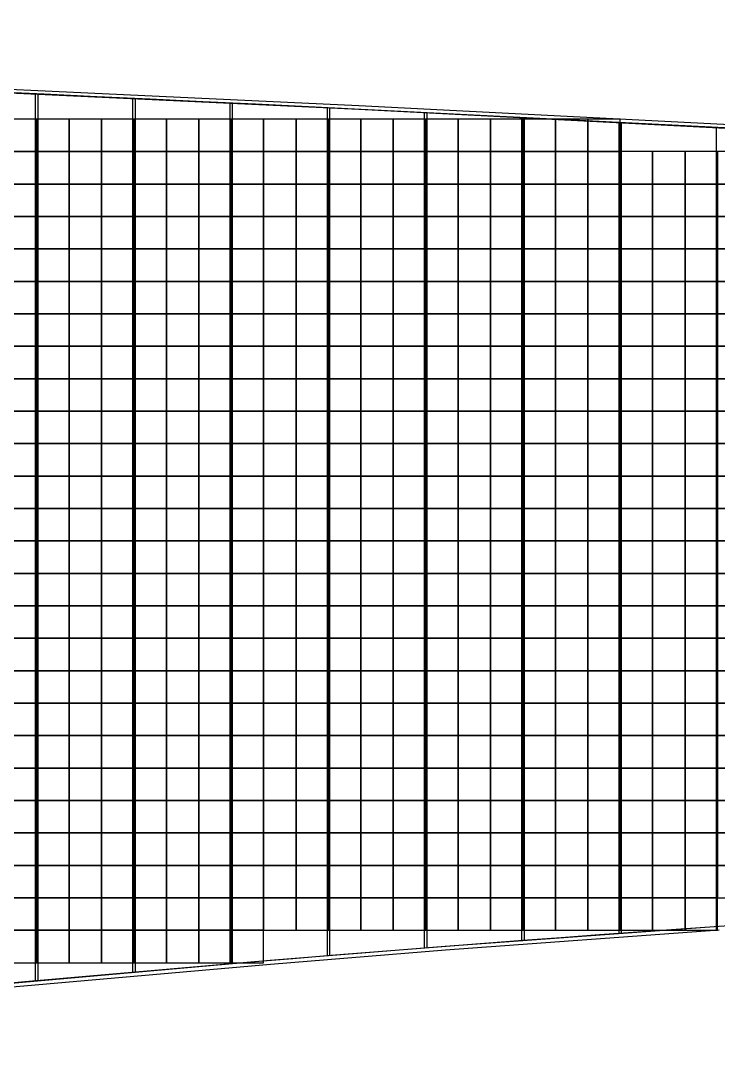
# Model space of a CAD drawing. Extents: x -31693 to 409283, y -98233 to 151957.
# Drawn here: x 36800 to 47555, y 106153 to 122231 of the extents above; entities that cross this region are included whole.
import ezdxf

# ---------------------------------------------------------------- set-up
doc = ezdxf.new("R2010")
doc.units = 0
doc.header["$LTSCALE"] = 1000
doc.header["$MEASUREMENT"] = 0
for name, color, linetype in [('500浮箱', 162, 'Continuous'), ('A-G-VISIBLE', 9, 'Continuous'), ('主龙骨', 4, 'Continuous'), ('边梁（14a槽钢', 3, 'Continuous')]:
    doc.layers.add(name, color=color, linetype=linetype)

# ---------------------------------------------------------------- blocks, each defined once
blk = doc.blocks.new('dasd')
at = {"layer": 'A-G-VISIBLE', "linetype": 'Continuous'}
for centre, radius, start, end in [((-132956.57, 40049.815), 2125.668, 86.604438, 88.01257), ((-132810.855, 41649.249), 512.294, 92.25539, 96.50024)]:
    blk.add_arc(centre, radius, start, end, dxfattribs=at)

msp = doc.modelspace()

# ---------------------------------------------------------------- linework, layer by layer
at = {"layer": '500浮箱', "elevation": 2850}
for points in [[(36545, 120216), (37045, 120216), (37045, 120716), (36545, 120716)], [(37045, 120216), (37545, 120216), (37545, 120716), (37045, 120716)], [(37545, 120216), (38045, 120216), (38045, 120716), (37545, 120716)], [(38045, 120216), (38545, 120216), (38545, 120716), (38045, 120716)], [(38545, 120216), (39045, 120216), (39045, 120716), (38545, 120716)], [(39045, 120216), (39545, 120216), (39545, 120716), (39045, 120716)], [(39545, 120216), (40045, 120216), (40045, 120716), (39545, 120716)], [(40045, 120216), (40545, 120216), (40545, 120716), (40045, 120716)], [(40545, 120216), (41045, 120216), (41045, 120716), (40545, 120716)], [(41045, 120216), (41545, 120216), (41545, 120716), (41045, 120716)], [(41545, 120216), (42045, 120216), (42045, 120716), (41545, 120716)], [(42045, 120216), (42545, 120216), (42545, 120716), (42045, 120716)], [(42545, 120216), (43045, 120216), (43045, 120716), (42545, 120716)], [(43045, 120216), (43545, 120216), (43545, 120716), (43045, 120716)], [(43545, 120216), (44045, 120216), (44045, 120716), (43545, 120716)], [(44045, 120216), (44545, 120216), (44545, 120716), (44045, 120716)], [(44545, 120216), (45045, 120216), (45045, 120716), (44545, 120716)], [(45045, 120216), (45545, 120216), (45545, 120716), (45045, 120716)], [(45545, 120216), (46045, 120216), (46045, 120716), (45545, 120716)], [(36545, 119716), (37045, 119716), (37045, 120216), (36545, 120216)], [(37045, 119716), (37545, 119716), (37545, 120216), (37045, 120216)], [(37545, 119716), (38045, 119716), (38045, 120216), (37545, 120216)], [(38045, 119716), (38545, 119716), (38545, 120216), (38045, 120216)], [(38545, 119716), (39045, 119716), (39045, 120216), (38545, 120216)], [(39045, 119716), (39545, 119716), (39545, 120216), (39045, 120216)], [(39545, 119716), (40045, 119716), (40045, 120216), (39545, 120216)], [(40045, 119716), (40545, 119716), (40545, 120216), (40045, 120216)], [(40545, 119716), (41045, 119716), (41045, 120216), (40545, 120216)], [(41045, 119716), (41545, 119716), (41545, 120216), (41045, 120216)], [(41545, 119716), (42045, 119716), (42045, 120216), (41545, 120216)], [(42045, 119716), (42545, 119716), (42545, 120216), (42045, 120216)], [(42545, 119716), (43045, 119716), (43045, 120216), (42545, 120216)], [(43045, 119716), (43545, 119716), (43545, 120216), (43045, 120216)], [(43545, 119716), (44045, 119716), (44045, 120216), (43545, 120216)], [(44045, 119716), (44545, 119716), (44545, 120216), (44045, 120216)], [(44545, 119716), (45045, 119716), (45045, 120216), (44545, 120216)], [(45045, 119716), (45545, 119716), (45545, 120216), (45045, 120216)], [(45545, 119716), (46045, 119716), (46045, 120216), (45545, 120216)], [(46045, 119716), (46545, 119716), (46545, 120216), (46045, 120216)], [(46545, 119716), (47045, 119716), (47045, 120216), (46545, 120216)], [(47045, 119716), (47545, 119716), (47545, 120216), (47045, 120216)], [(47545, 119716), (48045, 119716), (48045, 120216), (47545, 120216)], [(36545, 119216), (37045, 119216), (37045, 119716), (36545, 119716)], [(37045, 119216), (37545, 119216), (37545, 119716), (37045, 119716)], [(37545, 119216), (38045, 119216), (38045, 119716), (37545, 119716)], [(38045, 119216), (38545, 119216), (38545, 119716), (38045, 119716)], [(38545, 119216), (39045, 119216), (39045, 119716), (38545, 119716)], [(39045, 119216), (39545, 119216), (39545, 119716), (39045, 119716)], [(39545, 119216), (40045, 119216), (40045, 119716), (39545, 119716)], [(40045, 119216), (40545, 119216), (40545, 119716), (40045, 119716)], [(40545, 119216), (41045, 119216), (41045, 119716), (40545, 119716)], [(41045, 119216), (41545, 119216), (41545, 119716), (41045, 119716)], [(41545, 119216), (42045, 119216), (42045, 119716), (41545, 119716)], [(42045, 119216), (42545, 119216), (42545, 119716), (42045, 119716)], [(42545, 119216), (43045, 119216), (43045, 119716), (42545, 119716)], [(43045, 119216), (43545, 119216), (43545, 119716), (43045, 119716)], [(43545, 119216), (44045, 119216), (44045, 119716), (43545, 119716)], [(44045, 119216), (44545, 119216), (44545, 119716), (44045, 119716)], [(44545, 119216), (45045, 119216), (45045, 119716), (44545, 119716)], [(45045, 119216), (45545, 119216), (45545, 119716), (45045, 119716)], [(45545, 119216), (46045, 119216), (46045, 119716), (45545, 119716)], [(46045, 119216), (46545, 119216), (46545, 119716), (46045, 119716)], [(46545, 119216), (47045, 119216), (47045, 119716), (46545, 119716)], [(47045, 119216), (47545, 119216), (47545, 119716), (47045, 119716)], [(47545, 119216), (48045, 119216), (48045, 119716), (47545, 119716)], [(36545, 118716), (37045, 118716), (37045, 119216), (36545, 119216)], [(37045, 118716), (37545, 118716), (37545, 119216), (37045, 119216)], [(37545, 118716), (38045, 118716), (38045, 119216), (37545, 119216)], [(38045, 118716), (38545, 118716), (38545, 119216), (38045, 119216)], [(38545, 118716), (39045, 118716), (39045, 119216), (38545, 119216)], [(39045, 118716), (39545, 118716), (39545, 119216), (39045, 119216)], [(39545, 118716), (40045, 118716), (40045, 119216), (39545, 119216)], [(40045, 118716), (40545, 118716), (40545, 119216), (40045, 119216)], [(40545, 118716), (41045, 118716), (41045, 119216), (40545, 119216)], [(41045, 118716), (41545, 118716), (41545, 119216), (41045, 119216)], [(41545, 118716), (42045, 118716), (42045, 119216), (41545, 119216)], [(42045, 118716), (42545, 118716), (42545, 119216), (42045, 119216)], [(42545, 118716), (43045, 118716), (43045, 119216), (42545, 119216)], [(43045, 118716), (43545, 118716), (43545, 119216), (43045, 119216)], [(43545, 118716), (44045, 118716), (44045, 119216), (43545, 119216)], [(44045, 118716), (44545, 118716), (44545, 119216), (44045, 119216)], [(44545, 118716), (45045, 118716), (45045, 119216), (44545, 119216)], [(45045, 118716), (45545, 118716), (45545, 119216), (45045, 119216)], [(45545, 118716), (46045, 118716), (46045, 119216), (45545, 119216)], [(46045, 118716), (46545, 118716), (46545, 119216), (46045, 119216)], [(46545, 118716), (47045, 118716), (47045, 119216), (46545, 119216)], [(47045, 118716), (47545, 118716), (47545, 119216), (47045, 119216)], [(47545, 118716), (48045, 118716), (48045, 119216), (47545, 119216)], [(36545, 118216), (37045, 118216), (37045, 118716), (36545, 118716)], [(37045, 118216), (37545, 118216), (37545, 118716), (37045, 118716)], [(37545, 118216), (38045, 118216), (38045, 118716), (37545, 118716)], [(38045, 118216), (38545, 118216), (38545, 118716), (38045, 118716)], [(38545, 118216), (39045, 118216), (39045, 118716), (38545, 118716)], [(39045, 118216), (39545, 118216), (39545, 118716), (39045, 118716)], [(39545, 118216), (40045, 118216), (40045, 118716), (39545, 118716)], [(40045, 118216), (40545, 118216), (40545, 118716), (40045, 118716)], [(40545, 118216), (41045, 118216), (41045, 118716), (40545, 118716)], [(41045, 118216), (41545, 118216), (41545, 118716), (41045, 118716)], [(41545, 118216), (42045, 118216), (42045, 118716), (41545, 118716)], [(42045, 118216), (42545, 118216), (42545, 118716), (42045, 118716)], [(42545, 118216), (43045, 118216), (43045, 118716), (42545, 118716)], [(43045, 118216), (43545, 118216), (43545, 118716), (43045, 118716)], [(43545, 118216), (44045, 118216), (44045, 118716), (43545, 118716)], [(44045, 118216), (44545, 118216), (44545, 118716), (44045, 118716)], [(44545, 118216), (45045, 118216), (45045, 118716), (44545, 118716)], [(45045, 118216), (45545, 118216), (45545, 118716), (45045, 118716)], [(45545, 118216), (46045, 118216), (46045, 118716), (45545, 118716)], [(46045, 118216), (46545, 118216), (46545, 118716), (46045, 118716)], [(46545, 118216), (47045, 118216), (47045, 118716), (46545, 118716)], [(47045, 118216), (47545, 118216), (47545, 118716), (47045, 118716)], [(47545, 118216), (48045, 118216), (48045, 118716), (47545, 118716)], [(36545, 117716), (37045, 117716), (37045, 118216), (36545, 118216)], [(37045, 117716), (37545, 117716), (37545, 118216), (37045, 118216)], [(37545, 117716), (38045, 117716), (38045, 118216), (37545, 118216)], [(38045, 117716), (38545, 117716), (38545, 118216), (38045, 118216)], [(38545, 117716), (39045, 117716), (39045, 118216), (38545, 118216)], [(39045, 117716), (39545, 117716), (39545, 118216), (39045, 118216)], [(39545, 117716), (40045, 117716), (40045, 118216), (39545, 118216)], [(40045, 117716), (40545, 117716), (40545, 118216), (40045, 118216)], [(40545, 117716), (41045, 117716), (41045, 118216), (40545, 118216)], [(41045, 117716), (41545, 117716), (41545, 118216), (41045, 118216)], [(41545, 117716), (42045, 117716), (42045, 118216), (41545, 118216)], [(42045, 117716), (42545, 117716), (42545, 118216), (42045, 118216)], [(42545, 117716), (43045, 117716), (43045, 118216), (42545, 118216)], [(43045, 117716), (43545, 117716), (43545, 118216), (43045, 118216)], [(43545, 117716), (44045, 117716), (44045, 118216), (43545, 118216)], [(44045, 117716), (44545, 117716), (44545, 118216), (44045, 118216)], [(44545, 117716), (45045, 117716), (45045, 118216), (44545, 118216)], [(45045, 117716), (45545, 117716), (45545, 118216), (45045, 118216)], [(45545, 117716), (46045, 117716), (46045, 118216), (45545, 118216)], [(46045, 117716), (46545, 117716), (46545, 118216), (46045, 118216)], [(46545, 117716), (47045, 117716), (47045, 118216), (46545, 118216)], [(47045, 117716), (47545, 117716), (47545, 118216), (47045, 118216)], [(47545, 117716), (48045, 117716), (48045, 118216), (47545, 118216)], [(36545, 117216), (37045, 117216), (37045, 117716), (36545, 117716)], [(37045, 117216), (37545, 117216), (37545, 117716), (37045, 117716)], [(37545, 117216), (38045, 117216), (38045, 117716), (37545, 117716)], [(38045, 117216), (38545, 117216), (38545, 117716), (38045, 117716)], [(38545, 117216), (39045, 117216), (39045, 117716), (38545, 117716)], [(39045, 117216), (39545, 117216), (39545, 117716), (39045, 117716)], [(39545, 117216), (40045, 117216), (40045, 117716), (39545, 117716)], [(40045, 117216), (40545, 117216), (40545, 117716), (40045, 117716)], [(40545, 117216), (41045, 117216), (41045, 117716), (40545, 117716)], [(41045, 117216), (41545, 117216), (41545, 117716), (41045, 117716)], [(41545, 117216), (42045, 117216), (42045, 117716), (41545, 117716)], [(42045, 117216), (42545, 117216), (42545, 117716), (42045, 117716)], [(42545, 117216), (43045, 117216), (43045, 117716), (42545, 117716)], [(43045, 117216), (43545, 117216), (43545, 117716), (43045, 117716)], [(43545, 117216), (44045, 117216), (44045, 117716), (43545, 117716)], [(44045, 117216), (44545, 117216), (44545, 117716), (44045, 117716)], [(44545, 117216), (45045, 117216), (45045, 117716), (44545, 117716)], [(45045, 117216), (45545, 117216), (45545, 117716), (45045, 117716)], [(45545, 117216), (46045, 117216), (46045, 117716), (45545, 117716)], [(46045, 117216), (46545, 117216), (46545, 117716), (46045, 117716)], [(46545, 117216), (47045, 117216), (47045, 117716), (46545, 117716)], [(47045, 117216), (47545, 117216), (47545, 117716), (47045, 117716)], [(47545, 117216), (48045, 117216), (48045, 117716), (47545, 117716)], [(36545, 116716), (37045, 116716), (37045, 117216), (36545, 117216)], [(37045, 116716), (37545, 116716), (37545, 117216), (37045, 117216)], [(37545, 116716), (38045, 116716), (38045, 117216), (37545, 117216)], [(38045, 116716), (38545, 116716), (38545, 117216), (38045, 117216)], [(38545, 116716), (39045, 116716), (39045, 117216), (38545, 117216)], [(39045, 116716), (39545, 116716), (39545, 117216), (39045, 117216)], [(39545, 116716), (40045, 116716), (40045, 117216), (39545, 117216)], [(40045, 116716), (40545, 116716), (40545, 117216), (40045, 117216)], [(40545, 116716), (41045, 116716), (41045, 117216), (40545, 117216)], [(41045, 116716), (41545, 116716), (41545, 117216), (41045, 117216)], [(41545, 116716), (42045, 116716), (42045, 117216), (41545, 117216)], [(42045, 116716), (42545, 116716), (42545, 117216), (42045, 117216)], [(42545, 116716), (43045, 116716), (43045, 117216), (42545, 117216)], [(43045, 116716), (43545, 116716), (43545, 117216), (43045, 117216)], [(43545, 116716), (44045, 116716), (44045, 117216), (43545, 117216)], [(44045, 116716), (44545, 116716), (44545, 117216), (44045, 117216)], [(44545, 116716), (45045, 116716), (45045, 117216), (44545, 117216)], [(45045, 116716), (45545, 116716), (45545, 117216), (45045, 117216)], [(45545, 116716), (46045, 116716), (46045, 117216), (45545, 117216)], [(46045, 116716), (46545, 116716), (46545, 117216), (46045, 117216)], [(46545, 116716), (47045, 116716), (47045, 117216), (46545, 117216)], [(47045, 116716), (47545, 116716), (47545, 117216), (47045, 117216)], [(47545, 116716), (48045, 116716), (48045, 117216), (47545, 117216)], [(36545, 116216), (37045, 116216), (37045, 116716), (36545, 116716)], [(37045, 116216), (37545, 116216), (37545, 116716), (37045, 116716)], [(37545, 116216), (38045, 116216), (38045, 116716), (37545, 116716)], [(38045, 116216), (38545, 116216), (38545, 116716), (38045, 116716)], [(38545, 116216), (39045, 116216), (39045, 116716), (38545, 116716)], [(39045, 116216), (39545, 116216), (39545, 116716), (39045, 116716)], [(39545, 116216), (40045, 116216), (40045, 116716), (39545, 116716)], [(40045, 116216), (40545, 116216), (40545, 116716), (40045, 116716)], [(40545, 116216), (41045, 116216), (41045, 116716), (40545, 116716)], [(41045, 116216), (41545, 116216), (41545, 116716), (41045, 116716)], [(41545, 116216), (42045, 116216), (42045, 116716), (41545, 116716)], [(42045, 116216), (42545, 116216), (42545, 116716), (42045, 116716)], [(42545, 116216), (43045, 116216), (43045, 116716), (42545, 116716)], [(43045, 116216), (43545, 116216), (43545, 116716), (43045, 116716)], [(43545, 116216), (44045, 116216), (44045, 116716), (43545, 116716)], [(44045, 116216), (44545, 116216), (44545, 116716), (44045, 116716)], [(44545, 116216), (45045, 116216), (45045, 116716), (44545, 116716)], [(45045, 116216), (45545, 116216), (45545, 116716), (45045, 116716)], [(45545, 116216), (46045, 116216), (46045, 116716), (45545, 116716)], [(46045, 116216), (46545, 116216), (46545, 116716), (46045, 116716)], [(46545, 116216), (47045, 116216), (47045, 116716), (46545, 116716)], [(47045, 116216), (47545, 116216), (47545, 116716), (47045, 116716)], [(47545, 116216), (48045, 116216), (48045, 116716), (47545, 116716)], [(36545, 115716), (37045, 115716), (37045, 116216), (36545, 116216)], [(37045, 115716), (37545, 115716), (37545, 116216), (37045, 116216)], [(37545, 115716), (38045, 115716), (38045, 116216), (37545, 116216)], [(38045, 115716), (38545, 115716), (38545, 116216), (38045, 116216)], [(38545, 115716), (39045, 115716), (39045, 116216), (38545, 116216)], [(39045, 115716), (39545, 115716), (39545, 116216), (39045, 116216)], [(39545, 115716), (40045, 115716), (40045, 116216), (39545, 116216)], [(40045, 115716), (40545, 115716), (40545, 116216), (40045, 116216)], [(40545, 115716), (41045, 115716), (41045, 116216), (40545, 116216)], [(41045, 115716), (41545, 115716), (41545, 116216), (41045, 116216)], [(41545, 115716), (42045, 115716), (42045, 116216), (41545, 116216)], [(42045, 115716), (42545, 115716), (42545, 116216), (42045, 116216)], [(42545, 115716), (43045, 115716), (43045, 116216), (42545, 116216)], [(43045, 115716), (43545, 115716), (43545, 116216), (43045, 116216)], [(43545, 115716), (44045, 115716), (44045, 116216), (43545, 116216)], [(44045, 115716), (44545, 115716), (44545, 116216), (44045, 116216)], [(44545, 115716), (45045, 115716), (45045, 116216), (44545, 116216)], [(45045, 115716), (45545, 115716), (45545, 116216), (45045, 116216)], [(45545, 115716), (46045, 115716), (46045, 116216), (45545, 116216)], [(46045, 115716), (46545, 115716), (46545, 116216), (46045, 116216)], [(46545, 115716), (47045, 115716), (47045, 116216), (46545, 116216)], [(47045, 115716), (47545, 115716), (47545, 116216), (47045, 116216)], [(47545, 115716), (48045, 115716), (48045, 116216), (47545, 116216)], [(36545, 115216), (37045, 115216), (37045, 115716), (36545, 115716)], [(37045, 115216), (37545, 115216), (37545, 115716), (37045, 115716)], [(37545, 115216), (38045, 115216), (38045, 115716), (37545, 115716)], [(38045, 115216), (38545, 115216), (38545, 115716), (38045, 115716)], [(38545, 115216), (39045, 115216), (39045, 115716), (38545, 115716)], [(39045, 115216), (39545, 115216), (39545, 115716), (39045, 115716)], [(39545, 115216), (40045, 115216), (40045, 115716), (39545, 115716)], [(40045, 115216), (40545, 115216), (40545, 115716), (40045, 115716)], [(40545, 115216), (41045, 115216), (41045, 115716), (40545, 115716)], [(41045, 115216), (41545, 115216), (41545, 115716), (41045, 115716)], [(41545, 115216), (42045, 115216), (42045, 115716), (41545, 115716)], [(42045, 115216), (42545, 115216), (42545, 115716), (42045, 115716)], [(42545, 115216), (43045, 115216), (43045, 115716), (42545, 115716)], [(43045, 115216), (43545, 115216), (43545, 115716), (43045, 115716)], [(43545, 115216), (44045, 115216), (44045, 115716), (43545, 115716)], [(44045, 115216), (44545, 115216), (44545, 115716), (44045, 115716)], [(44545, 115216), (45045, 115216), (45045, 115716), (44545, 115716)], [(45045, 115216), (45545, 115216), (45545, 115716), (45045, 115716)], [(45545, 115216), (46045, 115216), (46045, 115716), (45545, 115716)], [(46045, 115216), (46545, 115216), (46545, 115716), (46045, 115716)], [(46545, 115216), (47045, 115216), (47045, 115716), (46545, 115716)], [(47045, 115216), (47545, 115216), (47545, 115716), (47045, 115716)], [(47545, 115216), (48045, 115216), (48045, 115716), (47545, 115716)], [(36545, 114716), (37045, 114716), (37045, 115216), (36545, 115216)], [(37045, 114716), (37545, 114716), (37545, 115216), (37045, 115216)], [(37545, 114716), (38045, 114716), (38045, 115216), (37545, 115216)], [(38045, 114716), (38545, 114716), (38545, 115216), (38045, 115216)], [(38545, 114716), (39045, 114716), (39045, 115216), (38545, 115216)], [(39045, 114716), (39545, 114716), (39545, 115216), (39045, 115216)], [(39545, 114716), (40045, 114716), (40045, 115216), (39545, 115216)], [(40045, 114716), (40545, 114716), (40545, 115216), (40045, 115216)], [(40545, 114716), (41045, 114716), (41045, 115216), (40545, 115216)], [(41045, 114716), (41545, 114716), (41545, 115216), (41045, 115216)], [(41545, 114716), (42045, 114716), (42045, 115216), (41545, 115216)], [(42045, 114716), (42545, 114716), (42545, 115216), (42045, 115216)], [(42545, 114716), (43045, 114716), (43045, 115216), (42545, 115216)], [(43045, 114716), (43545, 114716), (43545, 115216), (43045, 115216)], [(43545, 114716), (44045, 114716), (44045, 115216), (43545, 115216)], [(44045, 114716), (44545, 114716), (44545, 115216), (44045, 115216)], [(44545, 114716), (45045, 114716), (45045, 115216), (44545, 115216)], [(45045, 114716), (45545, 114716), (45545, 115216), (45045, 115216)], [(45545, 114716), (46045, 114716), (46045, 115216), (45545, 115216)], [(46045, 114716), (46545, 114716), (46545, 115216), (46045, 115216)], [(46545, 114716), (47045, 114716), (47045, 115216), (46545, 115216)], [(47045, 114716), (47545, 114716), (47545, 115216), (47045, 115216)], [(47545, 114716), (48045, 114716), (48045, 115216), (47545, 115216)], [(36545, 114216), (37045, 114216), (37045, 114716), (36545, 114716)], [(37045, 114216), (37545, 114216), (37545, 114716), (37045, 114716)], [(37545, 114216), (38045, 114216), (38045, 114716), (37545, 114716)], [(38045, 114216), (38545, 114216), (38545, 114716), (38045, 114716)], [(38545, 114216), (39045, 114216), (39045, 114716), (38545, 114716)], [(39045, 114216), (39545, 114216), (39545, 114716), (39045, 114716)], [(39545, 114216), (40045, 114216), (40045, 114716), (39545, 114716)], [(40045, 114216), (40545, 114216), (40545, 114716), (40045, 114716)], [(40545, 114216), (41045, 114216), (41045, 114716), (40545, 114716)], [(41045, 114216), (41545, 114216), (41545, 114716), (41045, 114716)], [(41545, 114216), (42045, 114216), (42045, 114716), (41545, 114716)], [(42045, 114216), (42545, 114216), (42545, 114716), (42045, 114716)], [(42545, 114216), (43045, 114216), (43045, 114716), (42545, 114716)], [(43045, 114216), (43545, 114216), (43545, 114716), (43045, 114716)], [(43545, 114216), (44045, 114216), (44045, 114716), (43545, 114716)], [(44045, 114216), (44545, 114216), (44545, 114716), (44045, 114716)], [(44545, 114216), (45045, 114216), (45045, 114716), (44545, 114716)], [(45045, 114216), (45545, 114216), (45545, 114716), (45045, 114716)], [(45545, 114216), (46045, 114216), (46045, 114716), (45545, 114716)], [(46045, 114216), (46545, 114216), (46545, 114716), (46045, 114716)], [(46545, 114216), (47045, 114216), (47045, 114716), (46545, 114716)], [(47045, 114216), (47545, 114216), (47545, 114716), (47045, 114716)], [(47545, 114216), (48045, 114216), (48045, 114716), (47545, 114716)], [(36545, 113716), (37045, 113716), (37045, 114216), (36545, 114216)], [(37045, 113716), (37545, 113716), (37545, 114216), (37045, 114216)], [(37545, 113716), (38045, 113716), (38045, 114216), (37545, 114216)], [(38045, 113716), (38545, 113716), (38545, 114216), (38045, 114216)], [(38545, 113716), (39045, 113716), (39045, 114216), (38545, 114216)], [(39045, 113716), (39545, 113716), (39545, 114216), (39045, 114216)], [(39545, 113716), (40045, 113716), (40045, 114216), (39545, 114216)], [(40045, 113716), (40545, 113716), (40545, 114216), (40045, 114216)], [(40545, 113716), (41045, 113716), (41045, 114216), (40545, 114216)], [(41045, 113716), (41545, 113716), (41545, 114216), (41045, 114216)], [(41545, 113716), (42045, 113716), (42045, 114216), (41545, 114216)], [(42045, 113716), (42545, 113716), (42545, 114216), (42045, 114216)], [(42545, 113716), (43045, 113716), (43045, 114216), (42545, 114216)], [(43045, 113716), (43545, 113716), (43545, 114216), (43045, 114216)], [(43545, 113716), (44045, 113716), (44045, 114216), (43545, 114216)], [(44045, 113716), (44545, 113716), (44545, 114216), (44045, 114216)], [(44545, 113716), (45045, 113716), (45045, 114216), (44545, 114216)], [(45045, 113716), (45545, 113716), (45545, 114216), (45045, 114216)], [(45545, 113716), (46045, 113716), (46045, 114216), (45545, 114216)], [(46045, 113716), (46545, 113716), (46545, 114216), (46045, 114216)], [(46545, 113716), (47045, 113716), (47045, 114216), (46545, 114216)], [(47045, 113716), (47545, 113716), (47545, 114216), (47045, 114216)], [(47545, 113716), (48045, 113716), (48045, 114216), (47545, 114216)], [(36545, 113216), (37045, 113216), (37045, 113716), (36545, 113716)], [(37045, 113216), (37545, 113216), (37545, 113716), (37045, 113716)], [(37545, 113216), (38045, 113216), (38045, 113716), (37545, 113716)], [(38045, 113216), (38545, 113216), (38545, 113716), (38045, 113716)], [(38545, 113216), (39045, 113216), (39045, 113716), (38545, 113716)], [(39045, 113216), (39545, 113216), (39545, 113716), (39045, 113716)], [(39545, 113216), (40045, 113216), (40045, 113716), (39545, 113716)], [(40045, 113216), (40545, 113216), (40545, 113716), (40045, 113716)], [(40545, 113216), (41045, 113216), (41045, 113716), (40545, 113716)], [(41045, 113216), (41545, 113216), (41545, 113716), (41045, 113716)], [(41545, 113216), (42045, 113216), (42045, 113716), (41545, 113716)], [(42045, 113216), (42545, 113216), (42545, 113716), (42045, 113716)], [(42545, 113216), (43045, 113216), (43045, 113716), (42545, 113716)], [(43045, 113216), (43545, 113216), (43545, 113716), (43045, 113716)], [(43545, 113216), (44045, 113216), (44045, 113716), (43545, 113716)], [(44045, 113216), (44545, 113216), (44545, 113716), (44045, 113716)], [(44545, 113216), (45045, 113216), (45045, 113716), (44545, 113716)], [(45045, 113216), (45545, 113216), (45545, 113716), (45045, 113716)], [(45545, 113216), (46045, 113216), (46045, 113716), (45545, 113716)], [(46045, 113216), (46545, 113216), (46545, 113716), (46045, 113716)], [(46545, 113216), (47045, 113216), (47045, 113716), (46545, 113716)], [(47045, 113216), (47545, 113216), (47545, 113716), (47045, 113716)], [(47545, 113216), (48045, 113216), (48045, 113716), (47545, 113716)], [(36545, 112716), (37045, 112716), (37045, 113216), (36545, 113216)], [(37045, 112716), (37545, 112716), (37545, 113216), (37045, 113216)], [(37545, 112716), (38045, 112716), (38045, 113216), (37545, 113216)], [(38045, 112716), (38545, 112716), (38545, 113216), (38045, 113216)], [(38545, 112716), (39045, 112716), (39045, 113216), (38545, 113216)], [(39045, 112716), (39545, 112716), (39545, 113216), (39045, 113216)], [(39545, 112716), (40045, 112716), (40045, 113216), (39545, 113216)], [(40045, 112716), (40545, 112716), (40545, 113216), (40045, 113216)], [(40545, 112716), (41045, 112716), (41045, 113216), (40545, 113216)], [(41045, 112716), (41545, 112716), (41545, 113216), (41045, 113216)], [(41545, 112716), (42045, 112716), (42045, 113216), (41545, 113216)], [(42045, 112716), (42545, 112716), (42545, 113216), (42045, 113216)], [(42545, 112716), (43045, 112716), (43045, 113216), (42545, 113216)], [(43045, 112716), (43545, 112716), (43545, 113216), (43045, 113216)], [(43545, 112716), (44045, 112716), (44045, 113216), (43545, 113216)], [(44045, 112716), (44545, 112716), (44545, 113216), (44045, 113216)], [(44545, 112716), (45045, 112716), (45045, 113216), (44545, 113216)], [(45045, 112716), (45545, 112716), (45545, 113216), (45045, 113216)], [(45545, 112716), (46045, 112716), (46045, 113216), (45545, 113216)], [(46045, 112716), (46545, 112716), (46545, 113216), (46045, 113216)], [(46545, 112716), (47045, 112716), (47045, 113216), (46545, 113216)], [(47045, 112716), (47545, 112716), (47545, 113216), (47045, 113216)], [(47545, 112716), (48045, 112716), (48045, 113216), (47545, 113216)], [(36545, 112216), (37045, 112216), (37045, 112716), (36545, 112716)], [(37045, 112216), (37545, 112216), (37545, 112716), (37045, 112716)], [(37545, 112216), (38045, 112216), (38045, 112716), (37545, 112716)], [(38045, 112216), (38545, 112216), (38545, 112716), (38045, 112716)], [(38545, 112216), (39045, 112216), (39045, 112716), (38545, 112716)], [(39045, 112216), (39545, 112216), (39545, 112716), (39045, 112716)], [(39545, 112216), (40045, 112216), (40045, 112716), (39545, 112716)], [(40045, 112216), (40545, 112216), (40545, 112716), (40045, 112716)], [(40545, 112216), (41045, 112216), (41045, 112716), (40545, 112716)], [(41045, 112216), (41545, 112216), (41545, 112716), (41045, 112716)], [(41545, 112216), (42045, 112216), (42045, 112716), (41545, 112716)], [(42045, 112216), (42545, 112216), (42545, 112716), (42045, 112716)], [(42545, 112216), (43045, 112216), (43045, 112716), (42545, 112716)], [(43045, 112216), (43545, 112216), (43545, 112716), (43045, 112716)], [(43545, 112216), (44045, 112216), (44045, 112716), (43545, 112716)], [(44045, 112216), (44545, 112216), (44545, 112716), (44045, 112716)], [(44545, 112216), (45045, 112216), (45045, 112716), (44545, 112716)], [(45045, 112216), (45545, 112216), (45545, 112716), (45045, 112716)], [(45545, 112216), (46045, 112216), (46045, 112716), (45545, 112716)], [(46045, 112216), (46545, 112216), (46545, 112716), (46045, 112716)], [(46545, 112216), (47045, 112216), (47045, 112716), (46545, 112716)], [(47045, 112216), (47545, 112216), (47545, 112716), (47045, 112716)], [(47545, 112216), (48045, 112216), (48045, 112716), (47545, 112716)], [(36545, 111716), (37045, 111716), (37045, 112216), (36545, 112216)], [(37045, 111716), (37545, 111716), (37545, 112216), (37045, 112216)], [(37545, 111716), (38045, 111716), (38045, 112216), (37545, 112216)], [(38045, 111716), (38545, 111716), (38545, 112216), (38045, 112216)], [(38545, 111716), (39045, 111716), (39045, 112216), (38545, 112216)], [(39045, 111716), (39545, 111716), (39545, 112216), (39045, 112216)], [(39545, 111716), (40045, 111716), (40045, 112216), (39545, 112216)], [(40045, 111716), (40545, 111716), (40545, 112216), (40045, 112216)], [(40545, 111716), (41045, 111716), (41045, 112216), (40545, 112216)], [(41045, 111716), (41545, 111716), (41545, 112216), (41045, 112216)], [(41545, 111716), (42045, 111716), (42045, 112216), (41545, 112216)], [(42045, 111716), (42545, 111716), (42545, 112216), (42045, 112216)], [(42545, 111716), (43045, 111716), (43045, 112216), (42545, 112216)], [(43045, 111716), (43545, 111716), (43545, 112216), (43045, 112216)], [(43545, 111716), (44045, 111716), (44045, 112216), (43545, 112216)], [(44045, 111716), (44545, 111716), (44545, 112216), (44045, 112216)], [(44545, 111716), (45045, 111716), (45045, 112216), (44545, 112216)], [(45045, 111716), (45545, 111716), (45545, 112216), (45045, 112216)], [(45545, 111716), (46045, 111716), (46045, 112216), (45545, 112216)], [(46045, 111716), (46545, 111716), (46545, 112216), (46045, 112216)], [(46545, 111716), (47045, 111716), (47045, 112216), (46545, 112216)], [(47045, 111716), (47545, 111716), (47545, 112216), (47045, 112216)], [(47545, 111716), (48045, 111716), (48045, 112216), (47545, 112216)], [(36545, 111216), (37045, 111216), (37045, 111716), (36545, 111716)], [(37045, 111216), (37545, 111216), (37545, 111716), (37045, 111716)], [(37545, 111216), (38045, 111216), (38045, 111716), (37545, 111716)], [(38045, 111216), (38545, 111216), (38545, 111716), (38045, 111716)], [(38545, 111216), (39045, 111216), (39045, 111716), (38545, 111716)], [(39045, 111216), (39545, 111216), (39545, 111716), (39045, 111716)], [(39545, 111216), (40045, 111216), (40045, 111716), (39545, 111716)], [(40045, 111216), (40545, 111216), (40545, 111716), (40045, 111716)], [(40545, 111216), (41045, 111216), (41045, 111716), (40545, 111716)], [(41045, 111216), (41545, 111216), (41545, 111716), (41045, 111716)], [(41545, 111216), (42045, 111216), (42045, 111716), (41545, 111716)], [(42045, 111216), (42545, 111216), (42545, 111716), (42045, 111716)], [(42545, 111216), (43045, 111216), (43045, 111716), (42545, 111716)], [(43045, 111216), (43545, 111216), (43545, 111716), (43045, 111716)], [(43545, 111216), (44045, 111216), (44045, 111716), (43545, 111716)], [(44045, 111216), (44545, 111216), (44545, 111716), (44045, 111716)], [(44545, 111216), (45045, 111216), (45045, 111716), (44545, 111716)], [(45045, 111216), (45545, 111216), (45545, 111716), (45045, 111716)], [(45545, 111216), (46045, 111216), (46045, 111716), (45545, 111716)], [(46045, 111216), (46545, 111216), (46545, 111716), (46045, 111716)], [(46545, 111216), (47045, 111216), (47045, 111716), (46545, 111716)], [(47045, 111216), (47545, 111216), (47545, 111716), (47045, 111716)], [(47545, 111216), (48045, 111216), (48045, 111716), (47545, 111716)], [(36545, 110716), (37045, 110716), (37045, 111216), (36545, 111216)], [(37045, 110716), (37545, 110716), (37545, 111216), (37045, 111216)], [(37545, 110716), (38045, 110716), (38045, 111216), (37545, 111216)], [(38045, 110716), (38545, 110716), (38545, 111216), (38045, 111216)], [(38545, 110716), (39045, 110716), (39045, 111216), (38545, 111216)], [(39045, 110716), (39545, 110716), (39545, 111216), (39045, 111216)], [(39545, 110716), (40045, 110716), (40045, 111216), (39545, 111216)], [(40045, 110716), (40545, 110716), (40545, 111216), (40045, 111216)], [(40545, 110716), (41045, 110716), (41045, 111216), (40545, 111216)], [(41045, 110716), (41545, 110716), (41545, 111216), (41045, 111216)], [(41545, 110716), (42045, 110716), (42045, 111216), (41545, 111216)], [(42045, 110716), (42545, 110716), (42545, 111216), (42045, 111216)], [(42545, 110716), (43045, 110716), (43045, 111216), (42545, 111216)], [(43045, 110716), (43545, 110716), (43545, 111216), (43045, 111216)], [(43545, 110716), (44045, 110716), (44045, 111216), (43545, 111216)], [(44045, 110716), (44545, 110716), (44545, 111216), (44045, 111216)], [(44545, 110716), (45045, 110716), (45045, 111216), (44545, 111216)], [(45045, 110716), (45545, 110716), (45545, 111216), (45045, 111216)], [(45545, 110716), (46045, 110716), (46045, 111216), (45545, 111216)], [(46045, 110716), (46545, 110716), (46545, 111216), (46045, 111216)], [(46545, 110716), (47045, 110716), (47045, 111216), (46545, 111216)], [(47045, 110716), (47545, 110716), (47545, 111216), (47045, 111216)], [(47545, 110716), (48045, 110716), (48045, 111216), (47545, 111216)], [(36545, 110216), (37045, 110216), (37045, 110716), (36545, 110716)], [(37045, 110216), (37545, 110216), (37545, 110716), (37045, 110716)], [(37545, 110216), (38045, 110216), (38045, 110716), (37545, 110716)], [(38045, 110216), (38545, 110216), (38545, 110716), (38045, 110716)], [(38545, 110216), (39045, 110216), (39045, 110716), (38545, 110716)], [(39045, 110216), (39545, 110216), (39545, 110716), (39045, 110716)], [(39545, 110216), (40045, 110216), (40045, 110716), (39545, 110716)], [(40045, 110216), (40545, 110216), (40545, 110716), (40045, 110716)], [(40545, 110216), (41045, 110216), (41045, 110716), (40545, 110716)], [(41045, 110216), (41545, 110216), (41545, 110716), (41045, 110716)], [(41545, 110216), (42045, 110216), (42045, 110716), (41545, 110716)], [(42045, 110216), (42545, 110216), (42545, 110716), (42045, 110716)], [(42545, 110216), (43045, 110216), (43045, 110716), (42545, 110716)], [(43045, 110216), (43545, 110216), (43545, 110716), (43045, 110716)], [(43545, 110216), (44045, 110216), (44045, 110716), (43545, 110716)], [(44045, 110216), (44545, 110216), (44545, 110716), (44045, 110716)], [(44545, 110216), (45045, 110216), (45045, 110716), (44545, 110716)], [(45045, 110216), (45545, 110216), (45545, 110716), (45045, 110716)], [(45545, 110216), (46045, 110216), (46045, 110716), (45545, 110716)], [(46045, 110216), (46545, 110216), (46545, 110716), (46045, 110716)], [(46545, 110216), (47045, 110216), (47045, 110716), (46545, 110716)], [(47045, 110216), (47545, 110216), (47545, 110716), (47045, 110716)], [(47545, 110216), (48045, 110216), (48045, 110716), (47545, 110716)], [(36545, 109716), (37045, 109716), (37045, 110216), (36545, 110216)], [(37045, 109716), (37545, 109716), (37545, 110216), (37045, 110216)], [(37545, 109716), (38045, 109716), (38045, 110216), (37545, 110216)], [(38045, 109716), (38545, 109716), (38545, 110216), (38045, 110216)], [(38545, 109716), (39045, 109716), (39045, 110216), (38545, 110216)], [(39045, 109716), (39545, 109716), (39545, 110216), (39045, 110216)], [(39545, 109716), (40045, 109716), (40045, 110216), (39545, 110216)], [(40045, 109716), (40545, 109716), (40545, 110216), (40045, 110216)], [(40545, 109716), (41045, 109716), (41045, 110216), (40545, 110216)], [(41045, 109716), (41545, 109716), (41545, 110216), (41045, 110216)], [(41545, 109716), (42045, 109716), (42045, 110216), (41545, 110216)], [(42045, 109716), (42545, 109716), (42545, 110216), (42045, 110216)], [(42545, 109716), (43045, 109716), (43045, 110216), (42545, 110216)], [(43045, 109716), (43545, 109716), (43545, 110216), (43045, 110216)], [(43545, 109716), (44045, 109716), (44045, 110216), (43545, 110216)], [(44045, 109716), (44545, 109716), (44545, 110216), (44045, 110216)], [(44545, 109716), (45045, 109716), (45045, 110216), (44545, 110216)], [(45045, 109716), (45545, 109716), (45545, 110216), (45045, 110216)], [(45545, 109716), (46045, 109716), (46045, 110216), (45545, 110216)], [(46045, 109716), (46545, 109716), (46545, 110216), (46045, 110216)], [(46545, 109716), (47045, 109716), (47045, 110216), (46545, 110216)], [(47045, 109716), (47545, 109716), (47545, 110216), (47045, 110216)], [(47545, 109716), (48045, 109716), (48045, 110216), (47545, 110216)], [(36545, 109216), (37045, 109216), (37045, 109716), (36545, 109716)], [(37045, 109216), (37545, 109216), (37545, 109716), (37045, 109716)], [(37545, 109216), (38045, 109216), (38045, 109716), (37545, 109716)], [(38045, 109216), (38545, 109216), (38545, 109716), (38045, 109716)], [(38545, 109216), (39045, 109216), (39045, 109716), (38545, 109716)], [(39045, 109216), (39545, 109216), (39545, 109716), (39045, 109716)], [(39545, 109216), (40045, 109216), (40045, 109716), (39545, 109716)], [(40045, 109216), (40545, 109216), (40545, 109716), (40045, 109716)], [(40545, 109216), (41045, 109216), (41045, 109716), (40545, 109716)], [(41045, 109216), (41545, 109216), (41545, 109716), (41045, 109716)], [(41545, 109216), (42045, 109216), (42045, 109716), (41545, 109716)], [(42045, 109216), (42545, 109216), (42545, 109716), (42045, 109716)], [(42545, 109216), (43045, 109216), (43045, 109716), (42545, 109716)], [(43045, 109216), (43545, 109216), (43545, 109716), (43045, 109716)], [(43545, 109216), (44045, 109216), (44045, 109716), (43545, 109716)], [(44045, 109216), (44545, 109216), (44545, 109716), (44045, 109716)], [(44545, 109216), (45045, 109216), (45045, 109716), (44545, 109716)], [(45045, 109216), (45545, 109216), (45545, 109716), (45045, 109716)], [(45545, 109216), (46045, 109216), (46045, 109716), (45545, 109716)], [(46045, 109216), (46545, 109216), (46545, 109716), (46045, 109716)], [(46545, 109216), (47045, 109216), (47045, 109716), (46545, 109716)], [(47045, 109216), (47545, 109216), (47545, 109716), (47045, 109716)], [(47545, 109216), (48045, 109216), (48045, 109716), (47545, 109716)], [(36545, 108716), (37045, 108716), (37045, 109216), (36545, 109216)], [(37045, 108716), (37545, 108716), (37545, 109216), (37045, 109216)], [(37545, 108716), (38045, 108716), (38045, 109216), (37545, 109216)], [(38045, 108716), (38545, 108716), (38545, 109216), (38045, 109216)], [(38545, 108716), (39045, 108716), (39045, 109216), (38545, 109216)], [(39045, 108716), (39545, 108716), (39545, 109216), (39045, 109216)], [(39545, 108716), (40045, 108716), (40045, 109216), (39545, 109216)], [(40045, 108716), (40545, 108716), (40545, 109216), (40045, 109216)], [(40545, 108716), (41045, 108716), (41045, 109216), (40545, 109216)], [(41045, 108716), (41545, 108716), (41545, 109216), (41045, 109216)], [(41545, 108716), (42045, 108716), (42045, 109216), (41545, 109216)], [(42045, 108716), (42545, 108716), (42545, 109216), (42045, 109216)], [(42545, 108716), (43045, 108716), (43045, 109216), (42545, 109216)], [(43045, 108716), (43545, 108716), (43545, 109216), (43045, 109216)], [(43545, 108716), (44045, 108716), (44045, 109216), (43545, 109216)], [(44045, 108716), (44545, 108716), (44545, 109216), (44045, 109216)], [(44545, 108716), (45045, 108716), (45045, 109216), (44545, 109216)], [(45045, 108716), (45545, 108716), (45545, 109216), (45045, 109216)], [(45545, 108716), (46045, 108716), (46045, 109216), (45545, 109216)], [(46045, 108716), (46545, 108716), (46545, 109216), (46045, 109216)], [(46545, 108716), (47045, 108716), (47045, 109216), (46545, 109216)], [(47045, 108716), (47545, 108716), (47545, 109216), (47045, 109216)], [(47545, 108716), (48045, 108716), (48045, 109216), (47545, 109216)], [(36545, 108216), (37045, 108216), (37045, 108716), (36545, 108716)], [(37045, 108216), (37545, 108216), (37545, 108716), (37045, 108716)], [(37545, 108216), (38045, 108216), (38045, 108716), (37545, 108716)], [(38045, 108216), (38545, 108216), (38545, 108716), (38045, 108716)], [(38545, 108216), (39045, 108216), (39045, 108716), (38545, 108716)], [(39045, 108216), (39545, 108216), (39545, 108716), (39045, 108716)], [(39545, 108216), (40045, 108216), (40045, 108716), (39545, 108716)], [(40045, 108216), (40545, 108216), (40545, 108716), (40045, 108716)], [(40545, 108216), (41045, 108216), (41045, 108716), (40545, 108716)], [(41045, 108216), (41545, 108216), (41545, 108716), (41045, 108716)], [(41545, 108216), (42045, 108216), (42045, 108716), (41545, 108716)], [(42045, 108216), (42545, 108216), (42545, 108716), (42045, 108716)], [(42545, 108216), (43045, 108216), (43045, 108716), (42545, 108716)], [(43045, 108216), (43545, 108216), (43545, 108716), (43045, 108716)], [(43545, 108216), (44045, 108216), (44045, 108716), (43545, 108716)], [(44045, 108216), (44545, 108216), (44545, 108716), (44045, 108716)], [(44545, 108216), (45045, 108216), (45045, 108716), (44545, 108716)], [(45045, 108216), (45545, 108216), (45545, 108716), (45045, 108716)], [(45545, 108216), (46045, 108216), (46045, 108716), (45545, 108716)], [(46045, 108216), (46545, 108216), (46545, 108716), (46045, 108716)], [(46545, 108216), (47045, 108216), (47045, 108716), (46545, 108716)], [(47045, 108216), (47545, 108216), (47545, 108716), (47045, 108716)], [(36545, 107716), (37045, 107716), (37045, 108216), (36545, 108216)], [(37045, 107716), (37545, 107716), (37545, 108216), (37045, 108216)], [(37545, 107716), (38045, 107716), (38045, 108216), (37545, 108216)], [(38045, 107716), (38545, 107716), (38545, 108216), (38045, 108216)], [(38545, 107716), (39045, 107716), (39045, 108216), (38545, 108216)], [(39045, 107716), (39545, 107716), (39545, 108216), (39045, 108216)], [(39545, 107716), (40045, 107716), (40045, 108216), (39545, 108216)], [(40045, 107716), (40545, 107716), (40545, 108216), (40045, 108216)]]:
    msp.add_lwpolyline(points, close=True, dxfattribs=at)
at = {"layer": '主龙骨', "elevation": 2850}
for points in [[(37023, 121108), (37023, 107434)], [(37066, 107438), (37066, 121106)], [(38523, 121037), (38523, 107567)], [(38566, 107571), (38566, 121035)], [(40023, 120965), (40023, 107696)], [(40066, 107699), (40066, 120963)], [(41523, 120892), (41523, 107820)], [(41566, 107823), (41566, 120890)], [(43023, 120818), (43023, 107940)], [(43066, 107943), (43066, 120816)], [(44523, 120743), (44523, 108055)], [(44566, 108058), (44566, 120741)], [(46023, 120666), (46023, 108166)], [(46066, 108169), (46066, 120664)], [(47523, 120589), (47523, 108216)]]:
    msp.add_lwpolyline(points, dxfattribs=at)
at = {"layer": '边梁（14a槽钢', "elevation": 2850}
for points in [[(47570, 108218), (43349, 107907), (40650, 107690), (35667, 107251), (31453, 106842), (28705, 106557), (25043, 106153), (21663, 109996), (18622, 113461), (16246, 116169), (14045, 118677), (11851, 121177), (10926, 122231), (28046, 121569), (31670, 121411), (42015, 120926), (50546, 120488)], [(47566, 108275), (43345, 107965), (40645, 107748), (35662, 107309), (31447, 106900), (28699, 106614), (25066, 106213), (21707, 110034), (18666, 113499), (16290, 116207), (14088, 118716), (11895, 121216), (11059, 122168), (28044, 121511), (31668, 121353), (42012, 120868), (50543, 120430)]]:
    msp.add_lwpolyline(points, dxfattribs=at)

# ---------------------------------------------------------------- block references
at = {"xscale": 1000, "yscale": 1000, "zscale": 1000}
msp.add_blockref('dasd', (132893911, -42052037, 2850), dxfattribs=at)

doc.saveas('drawing.dxf')
